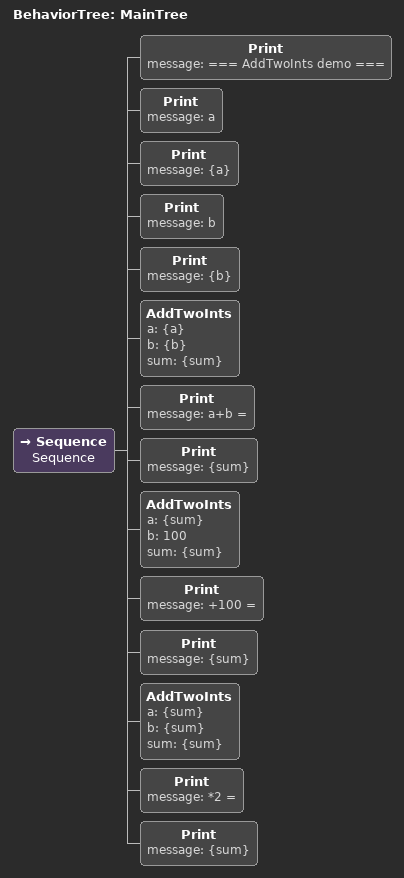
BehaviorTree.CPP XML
<root main_tree_to_execute="MainTree">
  <BehaviorTree ID="MainTree">
    <Sequence name="Sequence">
    	<Print message="=== AddTwoInts demo ==="/>
    	<Print message="a"/>
    	<Print message="{a}"/>
    	<Print message="b"/>
    	<Print message="{b}"/>
    	<AddTwoInts a="{a}" b="{b}" sum="{sum}"/>
    	<Print message="a+b ="/>
    	<Print message="{sum}"/>
    	<AddTwoInts a="{sum}" b="100" sum="{sum}"/>
    	<Print message="+100 ="/>
    	<Print message="{sum}"/>
    	<AddTwoInts a="{sum}" b="{sum}" sum="{sum}"/>
    	<Print message="*2 ="/>
    	<Print message="{sum}"/>
    </Sequence>
  </BehaviorTree>
</root>
